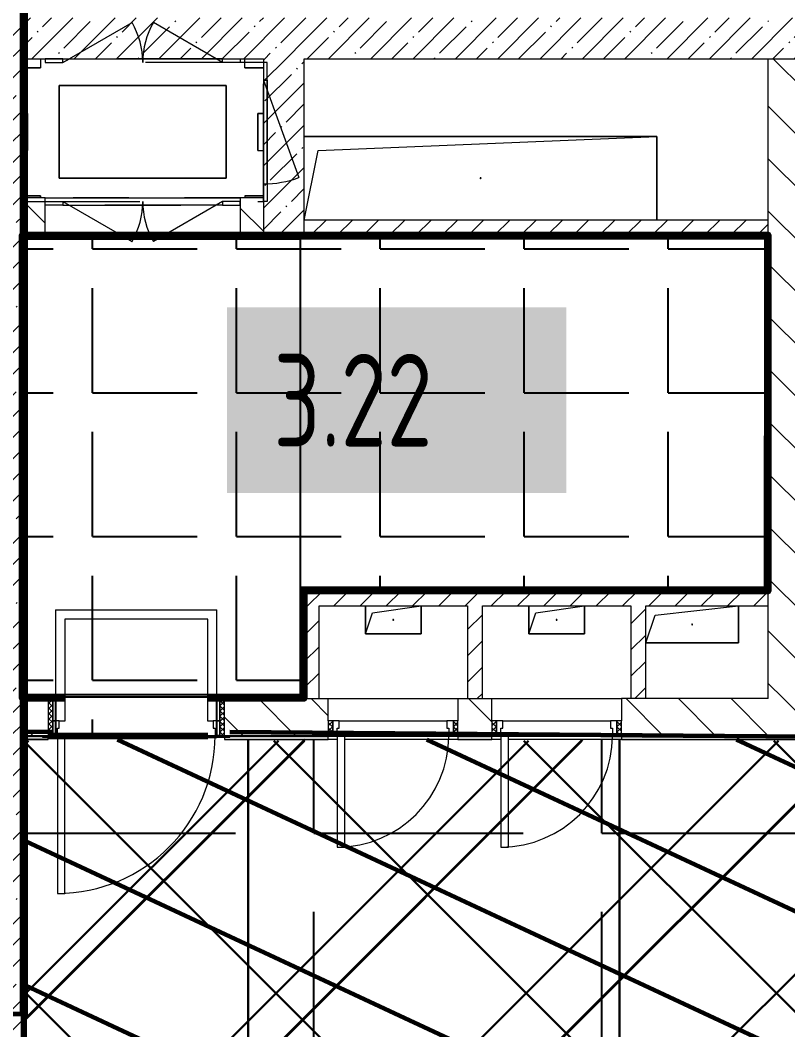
# Model space of a CAD drawing. Header units: millimetres. Extents: x -164500 to 426394, y -51911 to 102118.
# Drawn here: x 374187 to 378323, y 11815 to 17257 of the extents above; entities that cross this region are included whole.
import ezdxf

# ---------------------------------------------------------------- set-up
doc = ezdxf.new("R2010")
doc.units = ezdxf.units.MM
for name, pattern in [('Снесенные', [1428.75, 952.5, -476.25]), ('Штрих', [1270, 635, -635]), ('Штрих короткий', [600, 300, -300])]:
    doc.linetypes.add(name, pattern=pattern)
for name, color, linetype, lineweight in [('0) шлифовка', 5, 'Continuous', 60), ('1.4) Плинтус ПЛ-4', 6, 'Continuous', 60), ('284 стык. профилей', 1, 'Continuous', 120), ('370 ПК-1', 200, 'Continuous', 120), ('5.2) Л-1 Линолеум', 100, 'Continuous', 30), ('7.5) НЗ Линолеум Темпо ПЛЮС', 134, 'Continuous', 30), ('A-DOOR-2', 7, 'Continuous', 5), ('A-DOOR-FRAM-2', 7, 'Continuous', 5), ('A-FLOR', 7, 'Continuous', 9), ('A-GENM', 7, 'Continuous', 9), ('A-GENM-2', 7, 'Штрих', 5), ('A-WALL', 7, 'Continuous', 5), ('I-WALL', 7, 'Continuous', 5), ('M-EQPM-3', 7, 'Снесенные', 5)]:
    doc.layers.add(name, color=color, linetype=linetype, lineweight=lineweight)
for name, color, linetype in [('1.2.1) плитка КР3', 140, 'Continuous'), ('2) защита вин плитк', 6, 'Continuous'), ('3.2.3) П-13', 5, 'Continuous')]:
    doc.layers.add(name, color=color, linetype=linetype)
for name, color, linetype, lineweight, true_color in [('A-DOOR-1', 7, 'Continuous', 5, 0xc0c0c0), ('A-DOOR-7', 7, 'Штрих короткий', 5, 0xc0c0c0), ('A-DOOR-FRAM-1', 7, 'Continuous', 5, 0xc0c0c0), ('A-WALL-1', 9, 'Continuous', 5, 0x808080), ('A-WALL-FNSH-1', 9, 'Continuous', 5, 0x808080), ('M-EQPM-2', 7, 'Штрих', 5, 0xb2b2b2), ('M-EQPM-4', 7, 'Continuous', 9, 0x52e2e2), ('M-EQPM-6', 7, 'Continuous', 9, 0xd0d4d8)]:
    doc.layers.add(name, color=color, linetype=linetype, lineweight=lineweight, true_color=true_color)
doc.styles.add('СПДС', font='ГОСТ тип А.ttf', dxfattribs={"width": 0.9})
pattern_1 = [(45, (289227.4, 1e-08), (-114.04925, 114.04925), []), (45, (289341.45, 1e-08), (-114.04925, 114.04925), [201.612, -40.322, 6.706, -33.617])]
pattern_2 = [(135, (289227.4, 1e-08), (-141.42136, -141.42136), [])]
pattern_3 = [(45, (289227.4, 1e-08), (-70.71068, 70.71068), [])]
pattern_4 = [(0, (289227.4, 1e-08), (243.84, 60.96), [20.117, -162.763, 20.117, -162.763, -975.36]), (0, (289227.4, 1e-08), (243.84, 60.96), [-365.76, 20.117, -345.643, 20.117, -162.763, -426.72]), (0, (289227.4, 1e-08), (243.84, 60.96), [-914.4, 20.117, -101.803, 20.117, -284.683]), (120, (289318.84, 30.48), (-174.71291, 180.691634), [20.117, -162.763, 20.117, -162.763, -975.36]), (120, (289318.84, 30.48), (-174.71291, 180.691634), [-365.76, 20.117, -345.643, 20.117, -162.763, -426.72]), (120, (289318.84, 30.48), (-174.71291, 180.691634), [-914.4, 20.117, -101.803, 20.117, -284.683]), (240, (289349.32, 152.4), (-69.12709, -241.651634), [20.117, -162.763, 20.117, -162.763, -975.36]), (240, (289349.32, 152.4), (-69.12709, -241.651634), [-365.76, 20.117, -345.643, 20.117, -162.763, -426.72]), (240, (289349.32, 152.4), (-69.12709, -241.651634), [-914.4, 20.117, -101.803, 20.117, -284.683])]
pattern_5 = [(45, (374218.4, 26822.1), (-747.606, 747.606), [])]

# ---------------------------------------------------------------- blocks, each defined once
blk = doc.blocks.new('DOR_Проход в стене_Прямоугольный - 1050x1150 EI30-23344994-Объем проектирования 3 этажа')
at = {"layer": 'A-DOOR-7'}
for p, q in [((525, 100), (-525, 100)), ((525, -100), (-525, -100))]:
    blk.add_line(p, q, dxfattribs=at)
blk = doc.blocks.new('160_Подъемник - 160_Подъемник-23521422-Объем проектирования 3 этажа')
at = {"layer": 'A-GENM'}
for p, q in [((220, 0), (592.4, 215)), ((566.4, 200), (592.4, 215)), ((566.4, 200), (592.4, 215)), ((733.6, 200), (707.6, 215)), ((1080, 0), (707.6, 215)), ((733.6, 200), (707.6, 215)), ((-20, -95), (-20, 0)), ((-20, 0), (0, 0)), ((0, 0), (0, -95)), ((220, 20), (125, 20)), ((125, 20), (125, 0)), ((220, 0), (220, 20)), ((1080, 0), (1080, 20)), ((1080, 20), (1175, 20)), ((1175, 20), (1175, 0)), ((125, 0), (220, 0)), ((1175, 0), (1080, 0)), ((0, -95), (-20, -95)), ((0, -655), (-191.5, -128.8)), ((0, -655), (-20, -655)), ((-20, -655), (-20, -750)), ((0, -750), (0, -655)), ((-20, -750), (0, -750)), ((125, -770), (125, -750)), ((125, -750), (220, -750)), ((125, -770), (125, -750)), ((125, -750), (220, -750)), ((125, -770), (125, -750)), ((125, -750), (220, -750)), ((220, -750), (220, -770)), ((220, -750), (254.6, -770)), ((220, -750), (220, -770)), ((220, -750), (592.4, -965)), ((220, -750), (220, -770)), ((220, -750), (254.6, -770)), ((1080, -750), (707.6, -965)), ((1080, -750), (1045.4, -770)), ((1080, -750), (1045.4, -770)), ((1080, -750), (1080, -770)), ((1175, -750), (1080, -750)), ((1080, -750), (1080, -770)), ((1175, -750), (1080, -750)), ((1080, -750), (1080, -770)), ((1175, -750), (1080, -750)), ((1175, -770), (1175, -750)), ((1175, -770), (1175, -750)), ((1175, -770), (1175, -750)), ((220, -770), (125, -770)), ((1080, -770), (1175, -770))]:
    blk.add_line(p, q, dxfattribs=at)
for centre, radius, start, end in [((220, 0), 430, 27.8304, 30), ((220, 0), 430, 0, 30), ((220, 0), 430, 27.8304, 30), ((1080, 0), 430, 150, 180), ((1080, 0), 430, 150, 152.1696), ((1080, 0), 430, 150, 152.1696), ((0, -655), 560, 90, 110), ((220, -750), 430, 330, 0), ((220, -750), 430, 357.3044, 0), ((220, -750), 430, 357.3044, 0), ((1080, -750), 430, 180, 182.6956), ((1080, -750), 430, 180, 210), ((1080, -750), 430, 180, 182.6956)]:
    blk.add_arc(centre, radius, start, end, dxfattribs=at)
at = {"layer": 'A-GENM-2'}
for p, q in [((1080, 20), (220, 20)), ((220, 20), (1080, 20)), ((-20, -95), (-20, -655)), ((-20, -655), (-20, -95)), ((220, -770), (792, -770)), ((1080, -770), (508, -770))]:
    blk.add_line(p, q, dxfattribs=at)
at = {"layer": 'M-EQPM-2'}
for p, q in [((1300, 0), (0, 0)), ((0, 0), (0, -750)), ((1300, -750), (1300, 0)), ((0, -750), (1300, -750))]:
    blk.add_line(p, q, dxfattribs=at)
at = {"layer": 'M-EQPM-6'}
for p, q in [((1100, -125), (200, -125)), ((200, -125), (200, -625)), ((200, -625), (200, -125)), ((200, -125), (1100, -125)), ((1100, -625), (1100, -125)), ((1100, -125), (1100, -625)), ((200, -625), (1100, -625)), ((1100, -625), (200, -625))]:
    blk.add_line(p, q, dxfattribs=at)
blk = doc.blocks.new('Закладная деталь приямка - 200_100-20924312-Объем проектирования 3 этажа')
at = {"layer": 'M-EQPM-3'}
for p, q in [((85000, 16755), (84970, 16755)), ((85000, 16755), (84970, 16755)), ((85000, 16555), (85000, 16755)), ((85000, 16755), (85000, 16555)), ((84970, 16555), (85000, 16555)), ((85000, 16555), (84970, 16555))]:
    blk.add_line(p, q, dxfattribs=at)
blk = doc.blocks.new('Закладная деталь приямка - 150_100-20924311-Объем проектирования 3 этажа')
at = {"layer": 'M-EQPM-3'}
for p, q in [((85070, 17050), (85070, 17000)), ((85070, 17050), (85070, 17000)), ((84970, 17000), (85070, 17000)), ((85070, 17000), (84970, 17000))]:
    blk.add_line(p, q, dxfattribs=at)
blk = doc.blocks.new('Закладная деталь приямка - 150_100-V569-Объем проектирования 3 этажа')
at = {"layer": 'M-EQPM-3'}
for p, q in [((86170, 17000), (86170, 17050)), ((86170, 17000), (86170, 17050)), ((86270, 17000), (86170, 17000)), ((86170, 17000), (86270, 17000))]:
    blk.add_line(p, q, dxfattribs=at)
blk = doc.blocks.new('Закладная деталь приямка - 150_100-V570-Объем проектирования 3 этажа')
at = {"layer": 'M-EQPM-3'}
for p, q in [((86270, 16310), (86170, 16310)), ((86170, 16310), (86270, 16310)), ((86170, 16310), (86170, 16300)), ((86170, 16310), (86170, 16300))]:
    blk.add_line(p, q, dxfattribs=at)
blk = doc.blocks.new('Закладная деталь приямка - 150_100-V571-Объем проектирования 3 этажа')
at = {"layer": 'M-EQPM-3'}
for p, q in [((85070, 16310), (84970, 16310)), ((84970, 16310), (85070, 16310)), ((85070, 16300), (85070, 16310)), ((85070, 16310), (85070, 16300))]:
    blk.add_line(p, q, dxfattribs=at)
blk = doc.blocks.new('GM_Отверстие прямоугольное _в плите_ - Отверстие-21604025-Объем проектирования 3 этажа')
at = {"layer": 'A-GENM'}
for p, q in [((-200, 50), (250, 100)), ((250, 100), (250, -100)), ((250, -100), (250, 100)), ((-250, -100), (-200, 50)), ((250, -100), (-250, -100)), ((-250, -100), (250, -100))]:
    blk.add_line(p, q, dxfattribs=at)
for start, end in [(360, 180), (180, 360)]:
    blk.add_arc((0, 0), 2.5, start, end, dxfattribs=at)
blk = doc.blocks.new('GM_Отверстие прямоугольное _в плите_ - Отверстие-21620300-Объем проектирования 3 этажа')
at = {"layer": 'A-GENM'}
for p, q in [((-150, -75), (-150, 75)), ((-150, 75), (-150, -75)), ((-112.5, 37.5), (150, 75)), ((150, 75), (150, -75)), ((150, -75), (150, 75)), ((-150, -75), (-112.5, 37.5)), ((150, -75), (-150, -75)), ((-150, -75), (150, -75))]:
    blk.add_line(p, q, dxfattribs=at)
for start, end in [(360, 180), (180, 360)]:
    blk.add_arc((0, 0), 2.5, start, end, dxfattribs=at)
blk = doc.blocks.new('GM_Отверстие прямоугольное _в плите_ - Отверстие-22256730-Объем проектирования 3 этажа')
at = {"layer": 'A-GENM'}
for p, q in [((-950, 225), (950, 225)), ((950, 225), (-950, 225)), ((-875, 150), (950, 225)), ((950, 225), (950, -225)), ((950, -225), (950, 225)), ((-950, -225), (-875, 150))]:
    blk.add_line(p, q, dxfattribs=at)
for start, end in [(360, 180), (180, 360)]:
    blk.add_arc((0, 0), 2.5, start, end, dxfattribs=at)

msp = doc.modelspace()

# ---------------------------------------------------------------- hatches: boundary and pattern name
at = {"layer": '0) шлифовка', "true_color": 0x2776bb}
h = msp.add_hatch(dxfattribs=at)
h.set_pattern_fill('ANSI31', color=152, scale=222, angle=110)
h.set_pattern_definition([(155, (374218.4, 26829), (-297.882, -638.81), [])])
h.paths.add_polyline_path([(387706.402, 13379), (387677.402, 13379), (374218.402, 13379), (374218.402, 10620), (378430.902, 10620), (378430.902, 10621), (379212.402, 10621), (384786.395, 10621), (384786.395, 10622), (386435.177, 10622), (386625.402, 10621.105), (386625.402, 11341), (387706.402, 11341)])
at = {"layer": '1.2.1) плитка КР3'}
h = msp.add_hatch(dxfattribs=at)
h.set_pattern_fill('ANGLE', color=256, scale=111)
h.set_pattern_definition([(0, (205553.1, 26879), (0, 775.335), [563.88, -211.455]), (90, (205553.1, 26879), (-775.335, 5e-14), [563.88, -211.455])])
h.paths.add_polyline_path([(378196.402, 16079), (375696.402, 16079), (375696.402, 14201), (378196.402, 14201)])
h.paths.add_polyline_path([(375696.402, 16079), (374218.402, 16079), (374218.402, 13621), (375696.402, 13621)])
h.paths.add_polyline_path([(375247.402, 13600), (375247.402, 13608), (374377.402, 13608), (374377.402, 13600), (374377.402, 13480), (374397.402, 13480), (374397.402, 13440), (374387.402, 13440), (374387.402, 13400), (375237.402, 13400), (375237.402, 13440), (375227.402, 13440), (375227.402, 13480), (375247.402, 13480)])
at = {"layer": '2) защита вин плитк'}
h = msp.add_hatch(dxfattribs=at)
h.set_pattern_fill('ANSI31', color=256, scale=333)
h.set_pattern_definition(pattern_5)
h.paths.add_polyline_path([(387706.402, 13372.054), (387677.402, 13372.054), (374218.402, 13372.054), (374218.402, 10613.054), (378430.902, 10613.054), (378430.902, 10614.054), (379212.402, 10614.054), (384786.395, 10614.054), (384786.395, 10615.054), (386435.177, 10615.054), (386625.402, 10614.159), (386625.402, 11334.054), (387706.402, 11334.054)])
h = msp.add_hatch(dxfattribs=at)
h.set_pattern_fill('ANSI31', color=256, scale=333)
h.set_pattern_definition(pattern_5)
h.paths.add_polyline_path([(387706.402, 13372.054), (387677.402, 13372.054), (374218.402, 13372.054), (374218.402, 10613.054), (378430.902, 10613.054), (378430.902, 10614.054), (379212.402, 10614.054), (384786.395, 10614.054), (384786.395, 10615.054), (386435.177, 10615.054), (386625.402, 10614.159), (386625.402, 11334.054), (387706.402, 11334.054)])
at = {"layer": '3.2.3) П-13'}
h = msp.add_hatch(dxfattribs=at)
h.set_pattern_fill('ANGLE', color=256, scale=222)
h.set_pattern_definition([(0, (374218.4, 26829), (0, 1550.67), [1127.76, -422.91]), (90, (374218.4, 26829), (-1550.67, 9e-14), [1127.76, -422.91])])
h.paths.add_polyline_path([(387706.402, 13379), (387677.402, 13379), (374218.402, 13379), (374218.402, 10620), (378430.902, 10620), (378430.902, 10621), (379212.402, 10621), (384786.395, 10621), (384786.395, 10622), (386435.177, 10622), (386625.402, 10621.105), (386625.402, 11341), (387706.402, 11341)])
at = {"layer": '5.2) Л-1 Линолеум'}
h = msp.add_hatch(dxfattribs=at)
h.set_pattern_fill('ANSI37', color=256, scale=300)
h.set_pattern_definition([(45, (374218.4, 26829), (-673.52, 673.52), []), (135, (374218.4, 26829), (-673.52, -673.52), [])])
h.paths.add_polyline_path([(387706.402, 13372.054), (387677.402, 13372.054), (374218.402, 13372.054), (374218.402, 10613.054), (378430.902, 10613.054), (378430.902, 10614.054), (379212.402, 10614.054), (384786.395, 10614.054), (384786.395, 10615.054), (386435.177, 10615.054), (386625.402, 10614.159), (386625.402, 11334.054), (387706.402, 11334.054)])
at = {"layer": '7.5) НЗ Линолеум Темпо ПЛЮС'}
h = msp.add_hatch(dxfattribs=at)
h.set_pattern_fill('ANSI31', color=256, scale=333)
h.set_pattern_definition([(45, (374218.4, 26829), (-747.606, 747.606), [])])
h.paths.add_polyline_path([(387706.402, 13379), (387677.402, 13379), (374218.402, 13379), (374218.402, 10620), (378430.902, 10620), (378430.902, 10621), (379212.402, 10621), (384786.395, 10621), (384786.395, 10622), (386435.177, 10622), (386625.402, 10621.105), (386625.402, 11341), (387706.402, 11341)])
at = {"layer": 'A-DOOR-2'}
h = msp.add_hatch(dxfattribs=at)
h.set_pattern_fill('FP_33', color=256, angle=180, style=0, pattern_type=2)
h.set_pattern_definition([(315, (372998.491, 13335.315), (14.14214, 14.14214), []), (45, (372998.491, 13335.315), (-14.14214, 14.14214), [])])
h.paths.add_polyline_path([(374362.402, 13400), (374362.402, 13600), (374337.402, 13600), (374337.402, 13400)])
h = msp.add_hatch(dxfattribs=at)
h.set_pattern_fill('FP_121', color=256, angle=180, style=0, pattern_type=2)
h.set_pattern_definition([(315, (374256.89, 13335.315), (14.14214, 14.14214), []), (45, (374256.89, 13335.315), (-14.14214, 14.14214), [])])
h.paths.add_polyline_path([(375870.801, 13400), (375870.801, 13480), (375845.801, 13480), (375845.801, 13400)])
h = msp.add_hatch(dxfattribs=at)
h.set_pattern_fill('FP_121', color=256, angle=180, style=0, pattern_type=2)
h.set_pattern_definition([(315, (375138.49, 13335.315), (14.14214, 14.14214), []), (45, (375138.49, 13335.315), (-14.14214, 14.14214), [])])
h.paths.add_polyline_path([(376752.402, 13400), (376752.402, 13480), (376727.402, 13480), (376727.402, 13400)])
at = {"layer": 'A-DOOR-FRAM-2'}
h = msp.add_hatch(dxfattribs=at)
h.set_pattern_fill('FP_34', color=256, angle=180, style=0, pattern_type=2)
h.set_pattern_definition([(225, (375121.286, 13335.315), (14.1421, -14.1421), []), (315, (375121.286, 13335.315), (14.1421, 14.1421), [])])
h.paths.add_polyline_path([(375262.402, 13400), (375287.402, 13400), (375287.402, 13600), (375262.402, 13598.778), (375262.402, 13405.789)])
h = msp.add_hatch(dxfattribs=at)
h.set_pattern_fill('FP_122', color=256, angle=180, style=0, pattern_type=2)
h.set_pattern_definition([(225, (376379.685, 13335.315), (14.1421, -14.1421), []), (315, (376379.685, 13335.315), (14.1421, 14.1421), [])])
h.paths.add_polyline_path([(376545.801, 13400), (376545.801, 13480), (376520.801, 13480), (376520.801, 13400)])
h = msp.add_hatch(dxfattribs=at)
h.set_pattern_fill('FP_122', color=256, angle=180, style=0, pattern_type=2)
h.set_pattern_definition([(225, (377261.286, 13335.315), (14.1421, -14.1421), []), (315, (377261.286, 13335.315), (14.1421, 14.1421), [])])
h.paths.add_polyline_path([(377427.402, 13400), (377427.402, 13480), (377402.402, 13480), (377402.402, 13400)])
at = {"layer": 'I-WALL'}
h = msp.add_hatch(dxfattribs=at)
h.set_pattern_fill('FP_1', color=256, style=0, pattern_type=2)
h.set_pattern_definition(pattern_1)
h.paths.add_polyline_path([(373988.095, 10400), (374197.402, 10400), (374197.402, 19100), (373977.402, 19100), (373977.402, 10400), (373985.821, 10400)])
h = msp.add_hatch(dxfattribs=at)
h.set_pattern_fill('FP_1', color=256, style=0, pattern_type=2)
h.set_pattern_definition(pattern_1)
h.paths.add_polyline_path([(374197.402, 17050), (375717.402, 17050), (375717.402, 17270), (374197.402, 17270), (374197.402, 17060)])
h = msp.add_hatch(dxfattribs=at)
h.set_pattern_fill('FP_1', color=256, style=0, pattern_type=2)
h.set_pattern_definition(pattern_1)
h.paths.add_polyline_path([(375721.948, 17050), (382037.402, 17050), (382037.402, 17270), (375717.402, 17270), (375717.402, 17050)])
h = msp.add_hatch(dxfattribs=at)
h.set_pattern_fill('FP_1', color=256, style=0, pattern_type=2)
h.set_pattern_definition(pattern_1)
h.paths.add_polyline_path([(375717.402, 16100), (375717.402, 17050), (375497.402, 17050), (375497.402, 16100)])
h = msp.add_hatch(dxfattribs=at)
h.set_pattern_fill('FP_23', color=256, style=0, pattern_type=2)
h.set_pattern_definition(pattern_2)
h.paths.add_polyline_path([(378417.402, 13600), (378417.402, 17050), (378217.402, 17050), (378217.402, 13600)])
h = msp.add_hatch(dxfattribs=at)
h.set_pattern_fill('FP_23', color=256, style=0, pattern_type=2)
h.set_pattern_definition(pattern_2)
h.paths.add_polyline_path([(374217.402, 16100), (374322.402, 16100), (374322.402, 16300), (374197.402, 16300), (374197.402, 16100)])
h.paths.add_polyline_path([(375372.402, 16100), (375497.402, 16101.775), (375497.402, 16300), (375372.402, 16300), (375372.402, 16102.783)])
h = msp.add_hatch(dxfattribs=at)
h.set_pattern_fill('FP_22', color=256, style=0, pattern_type=2)
h.set_pattern_definition(pattern_3)
h.paths.add_polyline_path([(378197.402, 16100), (378217.402, 16100), (378217.402, 16180), (375717.402, 16180), (375717.402, 16100), (378055.364, 16100)])
h = msp.add_hatch(dxfattribs=at)
h.set_pattern_fill('FP_191', color=256, style=0, pattern_type=2)
h.set_pattern_definition(pattern_4)
h.paths.add_polyline_path([(374198.777, 13620), (374217.402, 13620), (374216.45, 16080), (374197.402, 16100), (374197.402, 13620)])
h.paths.add_polyline_path([(374217.402, 16080), (374217.402, 16100), (374197.402, 16100), (374210.517, 16086.885)])
h = msp.add_hatch(dxfattribs=at)
h.set_pattern_fill('FP_191', color=256, style=0, pattern_type=2)
h.set_pattern_definition(pattern_4)
h.paths.add_polyline_path([(378196.402, 16080), (378196.402, 16100), (374217.402, 16100), (374217.402, 16080), (378055.364, 16080)])
h = msp.add_hatch(dxfattribs=at)
h.set_pattern_fill('FP_191', color=256, style=0, pattern_type=2)
h.set_pattern_definition(pattern_4)
h.paths.add_polyline_path([(378217.402, 14180), (378217.402, 16100), (378197.402, 16100), (378198.354, 14200), (378215.488, 14182.01)])
h.paths.add_polyline_path([(378217.402, 14180), (378197.402, 14200), (378197.402, 14180)])
h = msp.add_hatch(dxfattribs=at)
h.set_pattern_fill('FP_191', color=256, style=0, pattern_type=2)
h.set_pattern_definition(pattern_4)
h.paths.add_polyline_path([(376967.588, 14180), (378197.402, 14180), (378197.402, 14200), (375697.402, 14200), (375697.402, 14180), (376677.402, 14180)])
h = msp.add_hatch(dxfattribs=at)
h.set_pattern_fill('FP_191', color=256, style=0, pattern_type=2)
h.set_pattern_definition(pattern_4)
h.paths.add_polyline_path([(375697.402, 13600), (375717.402, 13600), (375717.402, 14180), (375697.402, 14179.839), (375697.402, 13620)])
h = msp.add_hatch(dxfattribs=at)
h.set_pattern_fill('FP_22', color=256, style=0, pattern_type=2)
h.set_pattern_definition(pattern_3)
h.paths.add_polyline_path([(376967.588, 14100), (378217.402, 14100), (378217.402, 14180), (375717.402, 14180), (375717.402, 14100), (376711.947, 14100)])
h = msp.add_hatch(dxfattribs=at)
h.set_pattern_fill('FP_22', color=256, style=0, pattern_type=2)
h.set_pattern_definition(pattern_3)
h.paths.add_polyline_path([(375797.402, 13600), (375797.402, 14100), (375717.402, 14100), (375717.402, 13600)])
h = msp.add_hatch(dxfattribs=at)
h.set_pattern_fill('FP_22', color=256, style=0, pattern_type=2)
h.set_pattern_definition(pattern_3)
h.paths.add_polyline_path([(376677.402, 13600), (376677.402, 14100), (376597.402, 14100), (376597.402, 13600)])
h = msp.add_hatch(dxfattribs=at)
h.set_pattern_fill('FP_22', color=256, style=0, pattern_type=2)
h.set_pattern_definition(pattern_3)
h.paths.add_polyline_path([(377557.402, 13600), (377557.402, 14100), (377477.402, 14100), (377477.402, 13600)])
h = msp.add_hatch(dxfattribs=at)
h.set_pattern_fill('FP_191', color=256, style=0, pattern_type=2)
h.set_pattern_definition(pattern_4)
h.paths.add_polyline_path([(375332.885, 13600), (375697.402, 13600), (375696.402, 13620), (375287.402, 13620), (375287.402, 13608), (375317.402, 13608), (375317.402, 13600)])
h.paths.add_polyline_path([(374307.402, 13600), (374307.402, 13608), (374337.402, 13608), (374337.402, 13620), (374217.402, 13619.048), (374197.402, 13600), (374248.148, 13600)])
h.paths.add_polyline_path([(374197.402, 13600), (374217.402, 13620), (374197.402, 13620)])
h = msp.add_hatch(dxfattribs=at)
h.set_pattern_fill('FP_23', color=256, style=0, pattern_type=2)
h.set_pattern_definition(pattern_2)
h.paths.add_polyline_path([(378637.402, 13400), (378677.402, 13400), (378677.402, 13600), (377427.402, 13600), (377427.402, 13400), (378601.042, 13400)])
h.paths.add_polyline_path([(376545.801, 13400), (376727.402, 13400), (376727.402, 13600), (376545.801, 13600), (376545.801, 13480)])
h.paths.add_polyline_path([(374248.148, 13400), (374337.402, 13400), (374337.402, 13600), (374197.402, 13600), (374197.402, 13400), (374217.402, 13400)])
h.paths.add_polyline_path([(375497.402, 13400), (375845.801, 13400), (375845.801, 13600), (375287.402, 13600), (375287.402, 13400), (375317.402, 13400)])
h = msp.add_hatch(dxfattribs=at)
h.set_pattern_fill('FP_191', color=256, style=0, pattern_type=2)
h.set_pattern_definition(pattern_4)
h.paths.add_polyline_path([(374217.402, 10620), (374217.402, 13400), (374197.402, 13400), (374197.402, 10620), (374202.129, 10620)])
h = msp.add_hatch(dxfattribs=at)
h.set_pattern_fill('FP_191', color=256, style=0, pattern_type=2)
h.set_pattern_definition(pattern_4)
h.paths.add_polyline_path([(386747.402, 13380), (387027.402, 13380), (387027.402, 13400), (386747.402, 13400)])
h.paths.add_polyline_path([(386047.402, 13380), (386047.402, 13400), (385877.402, 13400), (385877.402, 13392), (385822.402, 13392), (385823.824, 13380), (386040.116, 13380)])
h.paths.add_polyline_path([(382017.402, 13380), (382282.402, 13380), (382282.402, 13392), (382227.402, 13392), (382227.402, 13400), (381507.402, 13400), (381507.402, 13392), (381477.402, 13392), (381477.402, 13380), (381862.58, 13380)])
h.paths.add_polyline_path([(383888.044, 13380), (384422.402, 13380), (384422.402, 13392), (384367.402, 13392), (384367.402, 13400), (383737.402, 13400), (383737.402, 13392), (383682.402, 13392), (383683.75, 13380), (383807.402, 13380)])
h.paths.add_polyline_path([(380527.402, 13380), (380527.402, 13392), (380497.402, 13392), (380497.402, 13400), (379657.402, 13400), (379657.402, 13392), (379627.402, 13392), (379627.402, 13380), (380497.402, 13380)])
h.paths.add_polyline_path([(378637.402, 13380), (378677.402, 13380), (378677.402, 13392), (378647.402, 13392), (378647.402, 13400), (377427.402, 13400), (377427.402, 13380), (378600.952, 13380)])
h.paths.add_polyline_path([(374218.402, 13380), (374337.402, 13380), (374337.402, 13392), (374307.402, 13392), (374307.402, 13400), (374217.402, 13400), (374218.087, 13386.305)])
h.paths.add_polyline_path([(376727.402, 13380), (376727.402, 13400), (376545.801, 13400), (376545.801, 13380), (376677.402, 13380)])
h.paths.add_polyline_path([(375287.402, 13380), (375845.801, 13380), (375845.801, 13400), (375317.402, 13400), (375317.402, 13392), (375287.402, 13392)])

# ---------------------------------------------------------------- linework, layer by layer
msp.add_lwpolyline([(414057.402, 10600), (374197.402, 10600), (374197.402, 13400), (414057.402, 13400)], close=True)
at = {"layer": '0) шлифовка'}
for points in [[(374197.402, 22700), (355987.402, 22700), (355987.402, 11900), (374197.402, 11900)], [(373686.402, 11901), (374218.402, 11901), (374218.402, 19121), (373686.402, 19121)]]:
    msp.add_lwpolyline(points, close=True, dxfattribs=at)
at = {"layer": '1.2.1) плитка КР3'}
for points in [[(375696.402, 13621), (374218.402, 13621), (374218.402, 16079), (375696.402, 16079)], [(374377.402, 13392), (375247.402, 13392), (375247.402, 13608), (374377.402, 13608)]]:
    msp.add_lwpolyline(points, close=True, dxfattribs=at)
at = {"layer": '1.4) Плинтус ПЛ-4'}
for points in [[(374367.402, 13420.941), (374197.402, 13420), (374202.402, 10420)], [(378647.402, 13392), (375317.402, 13419)]]:
    msp.add_lwpolyline(points, dxfattribs=at)
at = {"layer": '284 стык. профилей'}
msp.add_lwpolyline([(374337.402, 13400), (375197.402, 13400)], dxfattribs=at)
at = {"layer": '370 ПК-1'}
for points in [[(374218.402, 14180), (374197.402, 14180), (374197.402, 16100), (378217.402, 16100), (378217.402, 14180), (375696.402, 14180)], [(374427.402, 13600), (374197.402, 13600), (374197.402, 14180), (374218.402, 14180)], [(375696.402, 14180), (375717.402, 14180), (375717.402, 13600), (375197.402, 13600)]]:
    msp.add_lwpolyline(points, dxfattribs=at)
at = {"layer": '7.5) НЗ Линолеум Темпо ПЛЮС'}
for points in [[(375416.213, 10599), (375416.213, 13378)], [(377416.213, 10599), (377416.213, 13378)]]:
    msp.add_lwpolyline(points, dxfattribs=at)
at = {"layer": 'A-DOOR-1'}
for p, q in [((374427.402, 13400), (374387.402, 13400)), ((374387.402, 13400), (374387.402, 12550)), ((374427.402, 12550), (374427.402, 13400)), ((375935.801, 13400), (375895.801, 13400)), ((375895.801, 13400), (375895.801, 12800)), ((375935.801, 12800), (375935.801, 13400)), ((376817.402, 13400), (376777.402, 13400)), ((376777.402, 13400), (376777.402, 12800)), ((376817.402, 12800), (376817.402, 13400)), ((375895.801, 12800), (375935.801, 12800)), ((376777.402, 12800), (376817.402, 12800)), ((374387.402, 12550), (374427.402, 12550))]:
    msp.add_line(p, q, dxfattribs=at)
for centre, radius in [((374387.402, 13400), 850), ((375895.801, 13400), 600), ((376777.402, 13400), 600)]:
    msp.add_arc(centre, radius, 270, 0, dxfattribs=at)
at = {"layer": 'A-DOOR-FRAM-1'}
for p, q in [((374377.402, 13608), (374307.402, 13608)), ((374307.402, 13608), (374307.402, 13600)), ((374377.402, 13600), (374377.402, 13608)), ((375247.402, 13608), (375247.402, 13600)), ((375317.402, 13608), (375247.402, 13608)), ((375317.402, 13600), (375317.402, 13608)), ((374307.402, 13600), (374377.402, 13600)), ((374362.402, 13600), (374337.402, 13600)), ((374337.402, 13600), (374337.402, 13400)), ((374362.402, 13400), (374362.402, 13600)), ((374377.402, 13600), (374362.402, 13600)), ((374362.402, 13600), (374362.402, 13480)), ((374377.402, 13480), (374377.402, 13600)), ((375247.402, 13600), (375247.402, 13480)), ((375262.402, 13600), (375247.402, 13600)), ((375247.402, 13600), (375317.402, 13600)), ((375262.402, 13600), (375262.402, 13400)), ((375287.402, 13600), (375262.402, 13600)), ((375262.402, 13480), (375262.402, 13600)), ((375287.402, 13400), (375287.402, 13600)), ((374397.402, 13480), (374362.402, 13480)), ((374362.402, 13480), (374362.402, 13400)), ((374362.402, 13480), (374377.402, 13480)), ((374397.402, 13440), (374397.402, 13480)), ((375262.402, 13480), (375227.402, 13480)), ((375227.402, 13480), (375227.402, 13440)), ((375247.402, 13480), (375262.402, 13480)), ((375262.402, 13400), (375262.402, 13480)), ((375870.801, 13480), (375845.801, 13480)), ((375845.801, 13480), (375845.801, 13400)), ((375905.801, 13480), (375870.801, 13480)), ((375870.801, 13480), (375870.801, 13400)), ((375870.801, 13400), (375870.801, 13480)), ((375905.801, 13440), (375905.801, 13480)), ((375905.801, 13480), (376485.801, 13480)), ((376520.801, 13480), (376485.801, 13480)), ((376485.801, 13480), (376485.801, 13440)), ((376520.801, 13400), (376520.801, 13480)), ((376520.801, 13480), (376520.801, 13400)), ((376545.801, 13480), (376520.801, 13480)), ((376545.801, 13400), (376545.801, 13480)), ((376752.402, 13480), (376727.402, 13480)), ((376727.402, 13480), (376727.402, 13400)), ((376787.402, 13480), (376752.402, 13480)), ((376752.402, 13480), (376752.402, 13400)), ((376752.402, 13400), (376752.402, 13480)), ((376787.402, 13440), (376787.402, 13480)), ((376787.402, 13480), (377367.402, 13480)), ((377402.402, 13480), (377367.402, 13480)), ((377367.402, 13480), (377367.402, 13440)), ((377402.402, 13400), (377402.402, 13480)), ((377402.402, 13480), (377402.402, 13400)), ((377427.402, 13480), (377402.402, 13480)), ((377427.402, 13400), (377427.402, 13480)), ((374377.402, 13400), (374307.402, 13400)), ((374307.402, 13400), (374307.402, 13392)), ((374307.402, 13392), (374377.402, 13392)), ((374337.402, 13400), (374362.402, 13400)), ((374377.402, 13401), (374362.402, 13401)), ((374362.402, 13401), (374362.402, 13400)), ((374362.402, 13400), (374387.402, 13400)), ((374362.402, 13400), (374377.402, 13400)), ((374377.402, 13400), (374377.402, 13401)), ((374377.402, 13392), (374377.402, 13400)), ((374387.402, 13400), (374387.402, 13440)), ((374387.402, 13440), (374397.402, 13440)), ((375227.402, 13440), (375237.402, 13440)), ((375237.402, 13440), (375237.402, 13400)), ((375237.402, 13400), (375262.402, 13400)), ((375247.402, 13401), (375247.402, 13400)), ((375262.402, 13401), (375247.402, 13401)), ((375247.402, 13400), (375262.402, 13400)), ((375247.402, 13400), (375247.402, 13392)), ((375317.402, 13400), (375247.402, 13400)), ((375247.402, 13392), (375317.402, 13392)), ((375262.402, 13400), (375262.402, 13401)), ((375262.402, 13400), (375287.402, 13400)), ((375317.402, 13392), (375317.402, 13400)), ((375845.801, 13400), (375870.801, 13400)), ((375870.801, 13400), (375895.801, 13400)), ((375895.801, 13400), (375895.801, 13440)), ((375895.801, 13440), (375905.801, 13440)), ((376495.801, 13400), (375935.801, 13400)), ((376485.801, 13440), (376495.801, 13440)), ((376495.801, 13440), (376495.801, 13400)), ((376495.801, 13400), (376520.801, 13400)), ((376520.801, 13400), (376545.801, 13400)), ((376727.402, 13400), (376752.402, 13400)), ((376752.402, 13400), (376777.402, 13400)), ((376777.402, 13400), (376777.402, 13440)), ((376777.402, 13440), (376787.402, 13440)), ((377377.402, 13400), (376817.402, 13400)), ((377367.402, 13440), (377377.402, 13440)), ((377377.402, 13440), (377377.402, 13400)), ((377377.402, 13400), (377402.402, 13400)), ((377402.402, 13400), (377427.402, 13400))]:
    msp.add_line(p, q, dxfattribs=at)
at = {"layer": 'A-FLOR'}
for p, q in [((374217.402, 16080), (378196.402, 16080)), ((374217.402, 13620), (374217.402, 16079)), ((378197.402, 16080), (378197.402, 15016.61)), ((378197.402, 14200), (375697.402, 14200)), ((375697.402, 14200), (375697.402, 13620)), ((374377.402, 14079.058), (375247.402, 14079.058)), ((374377.402, 14079.058), (374377.402, 13480)), ((375247.402, 13480), (375247.402, 14079.058)), ((375197.402, 14029.058), (374427.402, 14029.058)), ((374427.402, 14029.058), (374427.402, 13479.058)), ((375197.402, 13479.058), (375197.402, 14029.058)), ((374337.402, 13620), (374248.148, 13620)), ((375696.402, 13620), (375287.402, 13620)), ((375287.402, 13620), (375287.402, 13608)), ((374427.402, 13479.058), (374397.167, 13479.058)), ((375227.637, 13479.058), (375197.402, 13479.058)), ((374387.402, 13400), (375237.402, 13400)), ((375237.402, 13400), (374387.402, 13400)), ((378055.364, 13400), (378672.402, 13400))]:
    msp.add_line(p, q, dxfattribs=at)
at = {"layer": 'A-WALL'}
for p, q in [((374197.402, 13600), (374197.402, 17050)), ((378217.402, 13600), (378217.402, 17050)), ((378217.402, 16100), (374197.402, 16100)), ((378197.402, 16080), (374217.402, 16080)), ((374217.402, 16080), (374217.402, 13620)), ((378197.402, 14200), (378197.402, 15016.61)), ((375717.402, 14180), (378217.402, 14180)), ((374217.402, 13620), (374248.148, 13620)), ((375697.402, 13620), (375696.402, 13620)), ((374307.402, 13600), (374197.402, 13600)), ((375317.402, 13600), (375845.801, 13600)), ((376545.801, 13600), (376727.402, 13600)), ((374197.402, 13400), (374307.402, 13400)), ((374307.402, 13400), (374217.402, 13400)), ((374217.402, 10620), (374217.402, 13380))]:
    msp.add_line(p, q, dxfattribs=at)
at = {"layer": 'A-WALL-1'}
for p, q in [((374197.402, 17050), (375497.402, 17050)), ((375497.402, 17050), (375497.402, 16100)), ((375717.402, 16100), (375717.402, 17050)), ((375717.402, 17050), (382037.402, 17050)), ((374322.402, 16300), (374197.402, 16300)), ((374322.402, 16100), (374322.402, 16300)), ((375497.402, 16300), (375372.402, 16300)), ((375372.402, 16300), (375372.402, 16100)), ((378217.402, 16180), (375717.402, 16180)), ((375717.402, 14180), (375717.402, 13600)), ((375797.402, 14100), (376597.402, 14100)), ((375797.402, 13600), (375797.402, 14100)), ((376597.402, 14100), (376597.402, 13600)), ((376677.402, 14100), (377477.402, 14100)), ((376677.402, 13600), (376677.402, 14100)), ((377477.402, 14100), (377477.402, 13600)), ((377557.402, 14100), (378217.402, 14100)), ((377557.402, 13600), (377557.402, 14100)), ((374337.402, 13608), (374337.402, 13620)), ((374197.402, 10400), (374197.402, 13600)), ((375845.801, 13480), (375845.801, 13600)), ((376545.801, 13600), (376545.801, 13480)), ((376727.402, 13480), (376727.402, 13600)), ((378217.402, 13600), (377427.402, 13600)), ((377427.402, 13600), (377427.402, 13480)), ((374337.402, 13380), (374337.402, 13392)), ((375287.402, 13392), (375287.402, 13380)), ((375317.402, 13400), (375845.801, 13400)), ((375845.801, 13400), (375317.402, 13400)), ((375845.801, 13380), (375845.801, 13400)), ((376545.801, 13400), (376727.402, 13400)), ((376727.402, 13400), (376545.801, 13400)), ((376545.801, 13400), (376545.801, 13380)), ((376727.402, 13380), (376727.402, 13400)), ((377427.402, 13400), (378647.402, 13400)), ((378055.364, 13400), (377427.402, 13400)), ((377427.402, 13400), (377427.402, 13380)), ((374217.402, 13380), (374218.402, 13380)), ((375287.402, 13380), (375845.801, 13380)), ((376545.801, 13380), (376727.402, 13380)), ((377427.402, 13380), (378677.402, 13380))]:
    msp.add_line(p, q, dxfattribs=at)
at = {"layer": 'A-WALL-FNSH-1'}
for p, q in [((374218.402, 16079), (378196.402, 16079)), ((374218.402, 13621), (374218.402, 16079)), ((378196.402, 16079), (378196.402, 14201)), ((375696.402, 14201), (375696.402, 13621)), ((378196.402, 14201), (375696.402, 14201)), ((374337.402, 13621), (374218.402, 13621)), ((374337.402, 13620), (374337.402, 13621)), ((375696.402, 13621), (375287.402, 13621)), ((375287.402, 13621), (375287.402, 13620)), ((374337.402, 13380), (374218.402, 13380)), ((374218.402, 10620), (374218.402, 13379)), ((374218.402, 13379), (374337.402, 13379)), ((374337.402, 13379), (374337.402, 13380)), ((375287.402, 13380), (375287.402, 13379)), ((375287.402, 13379), (375845.801, 13379)), ((375845.801, 13379), (375845.801, 13380)), ((376545.801, 13380), (376545.801, 13379)), ((376545.801, 13379), (376727.402, 13379)), ((376727.402, 13379), (376727.402, 13380)), ((377427.402, 13380), (377427.402, 13379)), ((377427.402, 13379), (378677.402, 13379))]:
    msp.add_line(p, q, dxfattribs=at)
at = {"layer": 'I-WALL'}
for p, q in [((374322.402, 16300), (375372.402, 16300)), ((375845.801, 13600), (376545.801, 13600)), ((376727.402, 13600), (377427.402, 13600)), ((375895.801, 13380), (375845.801, 13380)), ((375895.801, 13379), (375845.801, 13379)), ((376545.801, 13380), (375935.801, 13380)), ((376545.801, 13379), (375935.801, 13379)), ((376777.402, 13380), (376727.402, 13380)), ((376777.402, 13379), (376727.402, 13379)), ((377427.402, 13380), (376817.402, 13380)), ((377427.402, 13379), (376817.402, 13379))]:
    msp.add_line(p, q, dxfattribs=at)

# ---------------------------------------------------------------- block references
at = {"layer": 'A-DOOR-1'}
msp.add_blockref('DOR_Проход в стене_Прямоугольный - 1050x1150 EI30-23344994-Объем проектирования 3 этажа', (374847.402, 16200), dxfattribs=at)
at = {"layer": 'A-GENM'}
for name, p in [('GM_Отверстие прямоугольное _в плите_ - Отверстие-22256730-Объем проектирования 3 этажа', (376667.402, 16405)), ('GM_Отверстие прямоугольное _в плите_ - Отверстие-21620300-Объем проектирования 3 этажа', (376197.402, 14025)), ('GM_Отверстие прямоугольное _в плите_ - Отверстие-21620300-Объем проектирования 3 этажа', (377077.402, 14025)), ('GM_Отверстие прямоугольное _в плите_ - Отверстие-21604025-Объем проектирования 3 этажа', (377807.402, 14000))]:
    msp.add_blockref(name, p, dxfattribs=at)
at = {"layer": 'M-EQPM-4'}
for name in ['Закладная деталь приямка - 150_100-20924311-Объем проектирования 3 этажа', 'Закладная деталь приямка - 150_100-V569-Объем проектирования 3 этажа', 'Закладная деталь приямка - 200_100-20924312-Объем проектирования 3 этажа', 'Закладная деталь приямка - 150_100-V571-Объем проектирования 3 этажа', 'Закладная деталь приямка - 150_100-V570-Объем проектирования 3 этажа']:
    msp.add_blockref(name, (289227.402, 0), dxfattribs=at)
at = {"layer": 'M-EQPM-4', "rotation": 180}
msp.add_blockref('Закладная деталь приямка - 200_100-20924312-Объем проектирования 3 этажа', (460467.402, 33310), dxfattribs=at)
at = {"layer": 'M-EQPM-6', "rotation": 180}
msp.add_blockref('160_Подъемник - 160_Подъемник-23521422-Объем проектирования 3 этажа', (375497.402, 16280), dxfattribs=at)

# ---------------------------------------------------------------- texts
at = {"insert": (375551.699, 15458.754), "char_height": 500, "width": 1327.5945, "attachment_point": 1, "style": 'СПДС', "bg_fill": 1, "box_fill_scale": 1.5, "bg_fill_color": 7, "bg_fill_true_color": 16777215, "bg_fill_transparency": 0}
msp.add_mtext('3.22', dxfattribs=at)

doc.saveas('drawing.dxf')
